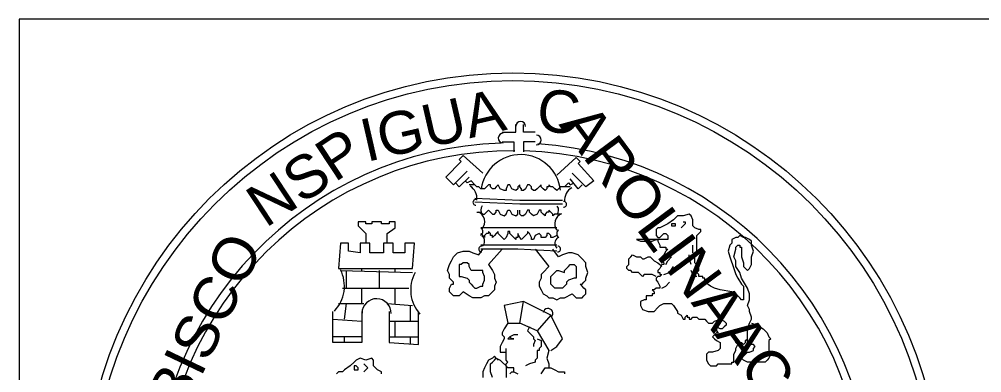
# Model space of a CAD drawing. Header units: millimetres. Extents: x -10 to 320, y -26 to 94.
# Drawn here: x 27.284 to 29.377, y -8.08 to -7.311 of the extents above; entities that cross this region are included whole.
import ezdxf

# ---------------------------------------------------------------- set-up
doc = ezdxf.new("R2010")
doc.units = ezdxf.units.MM
doc.header["$LTSCALE"] = 0.05
for name, color, linetype in [('PDF_0', 7, 'Continuous'), ('PDF_0.2', 7, 'Continuous'), ('PDF_COTAS', 7, 'Continuous'), ('PDF_Text', 7, 'Continuous')]:
    doc.layers.add(name, color=color, linetype=linetype)
doc.styles.add('PDF TimesNewRomanPSMT', font='arial.ttf')

msp = doc.modelspace()

# ---------------------------------------------------------------- linework, layer by layer
at = {"layer": 'PDF_0', "lineweight": 18}
msp.add_lwpolyline([(39.2819, -8.3104), (39.2819, -7.3113), (27.2843, -7.3113), (27.2843, -14.9644), (39.2819, -14.9644)], close=True, dxfattribs=at)
at = {"layer": 'PDF_0.2', "lineweight": 9}
for points in [[(28.3342, -7.5568), (28.3639, -7.5568), (28.3639, -7.5399)], [(28.4062, -7.5568), (28.3808, -7.5568), (28.3808, -7.5399)], [(28.3342, -7.578), (28.3596, -7.578), (28.3596, -7.5991)], [(28.4062, -7.578), (28.3808, -7.578), (28.3808, -7.5991)], [(28.2919, -7.6457), (28.2496, -7.6076)], [(28.4528, -7.65), (28.4951, -7.6119)], [(28.2453, -7.6203), (28.2115, -7.6542), (28.2284, -7.6711), (28.258, -7.6415)], [(28.4993, -7.6246), (28.5332, -7.6627), (28.5163, -7.6754), (28.4866, -7.6457)], [(28.2326, -7.6669), (28.2411, -7.6754), (28.2623, -7.6542)], [(28.5078, -7.6711), (28.4993, -7.6796), (28.4824, -7.6584)], [(28.275, -7.6711), (28.2665, -7.6627), (28.258, -7.6669), (28.2538, -7.6627)], [(28.4824, -7.6754), (28.4739, -7.6754), (28.4697, -7.6754), (28.4612, -7.6754), (28.457, -7.6796), (28.4528, -7.6838), (28.4485, -7.6796), (28.4443, -7.6754), (28.4401, -7.6754), (28.4358, -7.6711), (28.4358, -7.6754), (28.4316, -7.6754), (28.4316, -7.6796), (28.4274, -7.6838), (28.4231, -7.6796), (28.4189, -7.6754), (28.4189, -7.6711), (28.4147, -7.6754), (28.4104, -7.6796), (28.4062, -7.6838), (28.402, -7.6838), (28.3977, -7.6796), (28.3977, -7.6754), (28.3935, -7.6711), (28.3893, -7.6711), (28.385, -7.6796), (28.3808, -7.6838), (28.3766, -7.6838), (28.3766, -7.6796), (28.3723, -7.6754), (28.3723, -7.6711), (28.3681, -7.6754), (28.3681, -7.6796), (28.3639, -7.6838), (28.3554, -7.6796), (28.3512, -7.6711), (28.3469, -7.6711), (28.3427, -7.6796), (28.3427, -7.6838), (28.3385, -7.6838), (28.33, -7.6796), (28.3258, -7.6711), (28.3215, -7.6754), (28.3173, -7.6796), (28.3131, -7.6796), (28.3088, -7.6754), (28.3088, -7.6711), (28.3046, -7.6711), (28.3004, -7.6754), (28.2961, -7.6796), (28.2919, -7.6796), (28.2877, -7.6796), (28.2834, -7.6754), (28.2792, -7.6754), (28.275, -7.6711), (28.2665, -7.6711), (28.2623, -7.6711)], [(28.4697, -7.6754), (28.4782, -7.6669), (28.4824, -7.6711), (28.4909, -7.6669)], [(28.4655, -7.705), (28.3723, -7.705), (28.275, -7.7008)], [(28.4655, -7.7135), (28.3723, -7.7135), (28.275, -7.7092)], [(28.2792, -7.7304), (28.2834, -7.7304), (28.2877, -7.7304), (28.2919, -7.7346), (28.2961, -7.7346), (28.3004, -7.7304), (28.3046, -7.7262), (28.3088, -7.7304), (28.3131, -7.7346), (28.3173, -7.7346), (28.3215, -7.7304), (28.3215, -7.7262), (28.3258, -7.7262), (28.33, -7.7346), (28.3385, -7.7389), (28.3427, -7.7346), (28.3469, -7.7262), (28.3512, -7.7262), (28.3554, -7.7346), (28.3639, -7.7389), (28.3681, -7.7346), (28.3681, -7.7262)], [(28.4612, -7.7346), (28.457, -7.7346), (28.4528, -7.7346), (28.4485, -7.7346), (28.4443, -7.7389), (28.4443, -7.7346), (28.4401, -7.7304), (28.4358, -7.7262), (28.4358, -7.7304), (28.4316, -7.7304), (28.4274, -7.7346), (28.4274, -7.7389), (28.4231, -7.7346), (28.4189, -7.7304), (28.4189, -7.7262), (28.4147, -7.7262), (28.4104, -7.7346), (28.402, -7.7389), (28.3977, -7.7346), (28.3935, -7.7304), (28.3935, -7.7262), (28.3893, -7.7262), (28.385, -7.7346), (28.3808, -7.7389), (28.3766, -7.7389), (28.3723, -7.7346), (28.3723, -7.7262)], [(28.0845, -7.7981), (28.0845, -7.777), (28.1014, -7.7643), (28.1014, -7.7516), (28.0887, -7.7516), (28.0887, -7.7558), (28.0718, -7.7558), (28.0718, -7.7516), (28.0633, -7.7516), (28.0506, -7.7516), (28.0506, -7.7558), (28.0379, -7.7558), (28.0379, -7.7516), (28.021, -7.7516), (28.021, -7.76), (28.0379, -7.777), (28.0379, -7.7981)], [(28.7279, -7.7516), (28.7322, -7.7516), (28.7322, -7.7558), (28.7237, -7.7643)], [(28.4528, -7.7812), (28.4443, -7.7854), (28.4401, -7.7854), (28.4401, -7.7812), (28.4358, -7.777), (28.4316, -7.777), (28.4316, -7.7812), (28.4274, -7.7854), (28.4231, -7.7854), (28.4189, -7.7854), (28.4189, -7.7812), (28.4147, -7.777), (28.4062, -7.7812), (28.402, -7.7897), (28.3977, -7.7897), (28.3977, -7.7854), (28.3935, -7.777), (28.3893, -7.7727), (28.3893, -7.777), (28.385, -7.7812), (28.3766, -7.7897), (28.3723, -7.7854), (28.3681, -7.777), (28.3681, -7.7854), (28.3639, -7.7854), (28.3639, -7.7897), (28.3554, -7.7812), (28.3512, -7.777), (28.3512, -7.7727), (28.3469, -7.7727), (28.3469, -7.777), (28.3427, -7.7854), (28.3385, -7.7897), (28.33, -7.7812), (28.3258, -7.777), (28.3258, -7.7727), (28.3215, -7.777), (28.3173, -7.7812), (28.3131, -7.7854), (28.3131, -7.7812), (28.3088, -7.7812), (28.3088, -7.777), (28.3046, -7.7727), (28.3046, -7.777), (28.3004, -7.777), (28.2961, -7.7812), (28.2961, -7.7854), (28.2919, -7.7812), (28.2877, -7.777)], [(28.4528, -7.8024), (28.3681, -7.8024), (28.2877, -7.8024)], [(28.7491, -7.8193), (28.7491, -7.8108), (28.7491, -7.8024)], [(28.3342, -7.8108), (28.3046, -7.8447), (28.3131, -7.8574), (28.3173, -7.8659), (28.3173, -7.8743), (28.3215, -7.8828), (28.3173, -7.8913), (28.3173, -7.8997), (28.3131, -7.904), (28.3046, -7.9124), (28.2961, -7.9124), (28.2877, -7.9167), (28.2792, -7.9167), (28.2707, -7.9167), (28.2623, -7.9124), (28.2496, -7.904), (28.2411, -7.9124), (28.2326, -7.9124), (28.2284, -7.9124), (28.2242, -7.9082), (28.2199, -7.904), (28.2199, -7.8997), (28.2199, -7.8955), (28.2242, -7.887), (28.2284, -7.887), (28.2284, -7.8828), (28.2242, -7.8786), (28.2199, -7.8743), (28.2199, -7.8659), (28.2157, -7.8574), (28.2199, -7.8447), (28.2242, -7.8362), (28.2284, -7.8278), (28.2369, -7.8193), (28.2496, -7.8151), (28.2623, -7.8151), (28.2707, -7.8193), (28.2834, -7.8235), (28.2919, -7.8108)], [(28.4528, -7.8151), (28.3681, -7.8108), (28.2877, -7.8108)], [(28.4062, -7.8108), (28.4358, -7.8489), (28.4231, -7.8616), (28.4189, -7.8659), (28.4189, -7.8743), (28.4147, -7.8828), (28.4147, -7.8913), (28.4189, -7.8997), (28.4231, -7.9082), (28.4316, -7.9124), (28.4358, -7.9167), (28.4443, -7.9167), (28.4528, -7.9209), (28.4612, -7.9167), (28.4697, -7.9167), (28.4866, -7.9082), (28.4951, -7.9167), (28.4993, -7.9167), (28.5078, -7.9167), (28.512, -7.9124), (28.5163, -7.9082), (28.5163, -7.904), (28.5163, -7.8997), (28.512, -7.8955), (28.5078, -7.8913), (28.5036, -7.887), (28.5078, -7.887), (28.512, -7.8828), (28.5163, -7.8786), (28.5163, -7.8743), (28.5205, -7.8616), (28.5163, -7.8489), (28.5163, -7.8405), (28.5078, -7.832), (28.4993, -7.8235), (28.4866, -7.8193), (28.4782, -7.8193), (28.4655, -7.8235), (28.457, -7.8278), (28.4443, -7.8108)], [(28.6687, -7.8701), (28.6602, -7.8659), (28.656, -7.8659), (28.6475, -7.8659), (28.6433, -7.8659), (28.639, -7.8701), (28.6306, -7.8616), (28.6179, -7.8616), (28.6136, -7.8574), (28.6094, -7.8574), (28.6052, -7.8532), (28.6052, -7.8489), (28.6094, -7.8447), (28.6094, -7.8362), (28.6094, -7.832), (28.6136, -7.8278), (28.6179, -7.8235), (28.6263, -7.8278), (28.6348, -7.8278), (28.639, -7.832), (28.6433, -7.832), (28.6517, -7.8278), (28.656, -7.8278), (28.6644, -7.8362), (28.6729, -7.8405), (28.6771, -7.8447), (28.6814, -7.8489)], [(28.7449, -7.8447), (28.7406, -7.832), (28.7406, -7.8235)], [(28.6898, -7.8447), (28.6941, -7.8362), (28.7025, -7.8278)], [(27.9829, -7.8574), (28.1395, -7.8616)], [(27.9956, -7.8955), (27.9956, -7.8574)], [(28.0294, -7.8574), (28.0294, -7.8532)], [(28.0675, -7.8955), (28.0675, -7.8574)], [(28.1014, -7.8616), (28.1014, -7.8532)], [(28.1395, -7.8616), (28.1395, -7.8616)], [(28.6856, -7.8659), (28.6983, -7.8616), (28.7068, -7.8489)], [(28.7576, -7.8701), (28.7533, -7.8701), (28.7491, -7.8659), (28.7449, -7.8574)], [(28.6814, -7.8955), (28.6898, -7.8913), (28.6983, -7.8828)], [(27.9871, -7.8955), (28.131, -7.8955)], [(28.0294, -7.9294), (28.0294, -7.8955)], [(28.1014, -7.9294), (28.1014, -7.8955)], [(27.9786, -7.9294), (28.0337, -7.9294)], [(27.9913, -7.9632), (27.9956, -7.9294)], [(28.0845, -7.9294), (28.1395, -7.9336)], [(28.4401, -7.9548), (28.3808, -7.9251), (28.3385, -7.9336), (28.3469, -7.9717), (28.3723, -7.9717)], [(28.4104, -7.9886), (28.3723, -7.9717), (28.3808, -7.9251)], [(28.0294, -7.9463), (28.0294, -8.014), (27.9659, -8.014), (27.9659, -7.9463)], [(28.0887, -7.9463), (28.0887, -8.014), (28.1522, -8.0183), (28.1522, -7.9463)], [(28.1353, -7.9675), (28.1353, -7.9336)], [(27.9659, -7.9632), (28.0294, -7.9675), (28.0294, -8.0013), (27.9659, -8.0013)], [(28.0887, -7.9675), (28.1522, -7.9675)], [(28.1014, -8.0013), (28.1014, -7.9675)], [(28.3469, -7.9717), (28.3385, -7.9844), (28.3342, -7.9929), (28.3342, -7.9971), (28.3385, -8.0013), (28.3385, -8.0056), (28.3342, -8.014), (28.33, -8.0225), (28.33, -8.0267), (28.33, -8.031), (28.33, -8.0352), (28.3342, -8.0352), (28.3385, -8.0352), (28.3427, -8.0352), (28.3427, -8.031), (28.3427, -8.0267)], [(28.4401, -8.031), (28.4528, -8.0225), (28.4655, -8.0056), (28.4401, -7.9548), (28.4104, -7.9886), (28.4358, -8.031), (28.4316, -8.0479), (28.4358, -8.0606), (28.4358, -8.0691)], [(28.8761, -7.9717), (28.8888, -7.9759), (28.9015, -7.9844), (28.9057, -7.9886), (28.91, -7.9929), (28.9142, -8.0013), (28.9184, -8.0056), (28.9142, -8.0098), (28.9142, -8.014), (28.9142, -8.0183), (28.9142, -8.0267), (28.9142, -8.031), (28.9184, -8.0394), (28.9142, -8.0479), (28.91, -8.0521), (28.9057, -8.0564), (28.8761, -8.0564), (28.8676, -8.0564), (28.8592, -8.0521), (28.8549, -8.0479), (28.8592, -8.0437), (28.8676, -8.0352), (28.8719, -8.0352), (28.8803, -8.031), (28.8803, -8.0267), (28.8846, -8.0225), (28.8803, -8.0183), (28.8761, -8.0183), (28.8719, -8.0183), (28.8676, -8.014), (28.8676, -8.0098), (28.8676, -8.0056)], [(28.3935, -7.9802), (28.3893, -7.9886), (28.3935, -7.9929), (28.402, -8.0013), (28.402, -8.0056), (28.4062, -8.0098), (28.402, -8.0183), (28.402, -8.0225)], [(27.9913, -8.014), (27.9913, -8.0013)], [(28.0887, -8.0013), (28.1522, -8.0013)], [(28.1353, -8.0183), (28.1353, -8.0013)], [(28.3681, -7.9971), (28.3596, -7.9971), (28.3512, -8.0013), (28.3469, -8.0056), (28.3512, -8.0056), (28.3554, -8.0056), (28.3596, -8.0056), (28.3554, -8.0056), (28.3512, -8.0013)], [(28.4104, -8.0056), (28.4189, -8.0098), (28.4189, -8.0225), (28.4147, -8.0267), (28.4147, -8.031), (28.4104, -8.031), (28.4104, -8.0394), (28.4104, -8.0437), (28.4104, -8.0479), (28.4062, -8.0521), (28.4062, -8.0564), (28.3935, -8.0606), (28.385, -8.0648)], [(28.3596, -8.0775), (28.3596, -8.0691), (28.3554, -8.0691), (28.3512, -8.0691), (28.3469, -8.0691), (28.3427, -8.0648), (28.3427, -8.0606), (28.3469, -8.0564), (28.3427, -8.0521), (28.3427, -8.0479), (28.3427, -8.0437), (28.3427, -8.0394), (28.3427, -8.0352)], [(28.0718, -8.0818), (28.0718, -8.0775), (28.0633, -8.0733), (28.0591, -8.0691), (28.0548, -8.0648), (28.0548, -8.0564), (28.0548, -8.0521), (28.0506, -8.0479), (28.0379, -8.0521), (28.0252, -8.0479), (28.0167, -8.0521), (28.0125, -8.0564), (28.004, -8.0648), (27.9913, -8.0733), (27.9871, -8.0775), (27.9829, -8.0775), (27.9786, -8.0775), (27.9744, -8.0818)], [(28.3258, -8.0521), (28.3215, -8.0479), (28.3173, -8.0437), (28.3131, -8.0479), (28.3046, -8.0521), (28.3004, -8.0606), (28.2961, -8.0691), (28.2919, -8.0775), (28.2919, -8.0902)], [(28.3131, -8.0902), (28.3088, -8.0775), (28.3088, -8.0648), (28.3088, -8.0606), (28.3131, -8.0564), (28.3173, -8.0521), (28.3215, -8.0479), (28.33, -8.0521), (28.3342, -8.0564), (28.3427, -8.0648), (28.3427, -8.0775), (28.3427, -8.0902)], [(28.0337, -8.0606), (28.0379, -8.0648), (28.0421, -8.0691), (28.0337, -8.0775)], [(28.4189, -8.0818), (28.4274, -8.0691), (28.4358, -8.0691), (28.4401, -8.0691), (28.4485, -8.0733), (28.457, -8.0775), (28.4612, -8.0775), (28.4655, -8.0775), (28.4697, -8.0775), (28.4697, -8.0818)], [(28.3512, -8.0818), (28.3554, -8.0775), (28.3596, -8.0775), (28.3681, -8.0818)]]:
    msp.add_lwpolyline(points, dxfattribs=at)
at = {"layer": 'PDF_0.2', "lineweight": 18}
for points in [[(28.2496, -7.6076), (28.2411, -7.6161), (28.2453, -7.6203)], [(28.4951, -7.6119), (28.5036, -7.6203), (28.4993, -7.6246)]]:
    msp.add_lwpolyline(points, dxfattribs=at)
at = {"layer": 'PDF_0.2', "lineweight": 9}
for points in [[(28.4608, -7.683, 0.378409), (28.3759, -7.6055, 0.378409), (28.2886, -7.6802)], [(28.4528, -7.7643), (28.3681, -7.7643), (28.2877, -7.7643, -0.495868), (28.2873, -7.7815)], [(28.093, -7.9511, 0.414214), (28.0617, -7.9188, 0.414214), (28.0295, -7.95)]]:
    msp.add_lwpolyline(points, format="xyb", dxfattribs=at)
for points in [[(28.7999, -8.0648), (28.8041, -8.0606), (28.8126, -8.0606), (28.8253, -8.0606), (28.8338, -8.0606), (28.8338, -8.0564), (28.838, -8.0564), (28.838, -8.0479), (28.838, -8.0437), (28.838, -8.0394), (28.8422, -8.031), (28.8422, -8.0267), (28.8465, -8.0183), (28.8422, -8.014), (28.8422, -8.0098), (28.8465, -8.0098), (28.8507, -8.014), (28.8549, -8.014), (28.8592, -8.0183), (28.8634, -8.014), (28.8634, -8.0098), (28.8676, -8.0056), (28.8676, -8.0013), (28.8676, -7.9971), (28.8676, -7.9886), (28.8676, -7.9844), (28.8719, -7.9717), (28.8761, -7.9632), (28.8761, -7.959), (28.8719, -7.9463), (28.8719, -7.9421), (28.8676, -7.9336), (28.8719, -7.9209), (28.8719, -7.9082), (28.8676, -7.8955), (28.8549, -7.8743), (28.8507, -7.8616), (28.8422, -7.8489), (28.8422, -7.8362), (28.838, -7.8278), (28.8422, -7.8108), (28.8422, -7.8066), (28.8465, -7.8024), (28.8507, -7.8024), (28.8507, -7.8066), (28.8549, -7.8066), (28.8549, -7.8151), (28.8549, -7.8193), (28.8549, -7.8278), (28.8592, -7.8405), (28.8592, -7.8489), (28.8634, -7.8532), (28.8676, -7.8574), (28.8719, -7.8532), (28.8761, -7.8447), (28.8761, -7.8405), (28.8761, -7.8278), (28.8803, -7.8151), (28.8761, -7.8024), (28.8761, -7.7939), (28.8719, -7.7897), (28.8634, -7.7854), (28.8592, -7.7854), (28.8507, -7.7812), (28.8465, -7.7854), (28.8422, -7.7854), (28.8338, -7.7897), (28.8338, -7.7981), (28.8295, -7.8024), (28.8253, -7.8151), (28.8295, -7.8278), (28.838, -7.8532), (28.8422, -7.8659), (28.8465, -7.8743), (28.8549, -7.887), (28.8592, -7.8913), (28.8592, -7.8997), (28.8592, -7.9124), (28.8592, -7.9209), (28.8549, -7.9209), (28.8507, -7.9167), (28.8465, -7.9124), (28.8422, -7.9082), (28.8338, -7.904), (28.8084, -7.8997), (28.7957, -7.8955), (28.7872, -7.8913), (28.7745, -7.8828), (28.7745, -7.8786), (28.7745, -7.8743), (28.7703, -7.8743), (28.7703, -7.8701), (28.7618, -7.8701), (28.7618, -7.8659), (28.7576, -7.8616), (28.7618, -7.8574), (28.7618, -7.8532), (28.7618, -7.8489), (28.7533, -7.8405), (28.7533, -7.832), (28.7533, -7.8278), (28.7576, -7.8151), (28.7576, -7.8024), (28.7576, -7.7897), (28.7576, -7.7812), (28.7618, -7.777), (28.766, -7.7727), (28.766, -7.7685), (28.7618, -7.7685), (28.7533, -7.7643), (28.7491, -7.76), (28.7491, -7.7516), (28.7491, -7.7473), (28.7449, -7.7389), (28.7406, -7.7346), (28.7279, -7.7389), (28.7152, -7.7389), (28.711, -7.7431), (28.7068, -7.7473), (28.6941, -7.7558), (28.6856, -7.76), (28.6771, -7.7643), (28.6729, -7.7643), (28.6687, -7.7685), (28.6687, -7.7727), (28.6687, -7.777), (28.6687, -7.7812), (28.6729, -7.7854), (28.6771, -7.7854), (28.6814, -7.7812), (28.6856, -7.777), (28.6898, -7.777), (28.6941, -7.7812), (28.6941, -7.7854), (28.6941, -7.7897), (28.6898, -7.7897), (28.6814, -7.7897), (28.6771, -7.7897), (28.6729, -7.7897), (28.6729, -7.7939), (28.6771, -7.8024), (28.6771, -7.8066), (28.6856, -7.8066), (28.6898, -7.8066), (28.6898, -7.8108), (28.6941, -7.8108), (28.6898, -7.8151), (28.6856, -7.8235), (28.6814, -7.8278), (28.6771, -7.832), (28.6771, -7.8362), (28.6814, -7.8362), (28.6856, -7.8405), (28.6856, -7.8447), (28.6814, -7.8447), (28.6771, -7.8532), (28.6729, -7.8574), (28.6729, -7.8616), (28.6771, -7.8616), (28.6771, -7.8659), (28.6814, -7.8659), (28.6771, -7.8701), (28.6729, -7.8701), (28.6687, -7.8743), (28.6687, -7.8786), (28.6729, -7.8828), (28.6771, -7.8913), (28.6771, -7.8955), (28.6729, -7.8955), (28.6687, -7.8955), (28.6644, -7.8997), (28.6602, -7.8997), (28.6644, -7.904), (28.6644, -7.9082), (28.6602, -7.9082), (28.6602, -7.9124), (28.656, -7.9124), (28.6517, -7.9124), (28.6475, -7.9124), (28.6475, -7.9209), (28.6433, -7.9209), (28.6348, -7.9251), (28.6348, -7.9294), (28.6348, -7.9336), (28.639, -7.9421), (28.6517, -7.9463), (28.6602, -7.9463), (28.6644, -7.9463), (28.6729, -7.9378), (28.6771, -7.9336), (28.6856, -7.9294), (28.6983, -7.9294), (28.7025, -7.9294), (28.7068, -7.9336), (28.7152, -7.9463), (28.7152, -7.9505), (28.7237, -7.9548), (28.7279, -7.9632), (28.7322, -7.9632), (28.7322, -7.959), (28.7364, -7.9548), (28.7364, -7.959), (28.7406, -7.959), (28.7406, -7.9632), (28.7449, -7.9632), (28.7491, -7.959), (28.7533, -7.959), (28.7576, -7.959), (28.7618, -7.9632), (28.766, -7.9632), (28.7703, -7.9632), (28.7745, -7.9632), (28.7787, -7.9675), (28.783, -7.9717), (28.7914, -7.9717), (28.7957, -7.9675), (28.8084, -7.9632), (28.8168, -7.9675), (28.8211, -7.9717), (28.8211, -7.9759), (28.8168, -7.9802), (28.8126, -7.9844), (28.8084, -7.9844), (28.7999, -7.9802), (28.7999, -7.9844), (28.7999, -7.9886), (28.8041, -7.9929), (28.7999, -7.9929), (28.7957, -7.9971), (28.7914, -8.0013), (28.7957, -8.0056), (28.7999, -8.0098), (28.8084, -8.014), (28.8084, -8.0183), (28.8084, -8.0267), (28.8041, -8.031), (28.7914, -8.0352), (28.783, -8.0352), (28.7787, -8.0394), (28.7787, -8.0479), (28.7787, -8.0521), (28.783, -8.0606), (28.7872, -8.0648), (28.7957, -8.0648)], [(28.7025, -7.7558), (28.7025, -7.76), (28.7068, -7.76), (28.711, -7.76), (28.711, -7.7558), (28.7068, -7.7558)], [(28.0591, -7.8193), (28.0464, -7.8193), (28.0464, -7.7981), (28.0252, -7.7981), (28.0252, -7.8193), (27.9998, -7.8151), (27.9998, -7.7981), (27.9829, -7.7981), (27.9786, -7.8532), (28.1395, -7.8532), (28.1437, -7.7981), (28.1226, -7.7981), (28.1226, -7.8193), (28.0972, -7.8193), (28.0972, -7.7981), (28.076, -7.7981), (28.076, -7.8193)], [(28.6687, -7.7897), (28.6475, -7.7897), (28.639, -7.7897), (28.6306, -7.7897), (28.6263, -7.7897), (28.6348, -7.7939), (28.639, -7.7939), (28.6517, -7.7939), (28.6602, -7.7939), (28.6687, -7.7897), (28.6729, -7.7897)], [(28.2453, -7.8447), (28.2411, -7.8447), (28.2411, -7.8532), (28.2411, -7.8659), (28.2411, -7.8701), (28.2453, -7.8701), (28.258, -7.8743), (28.2623, -7.8786), (28.2623, -7.8828), (28.2665, -7.887), (28.2707, -7.8913), (28.275, -7.8955), (28.2792, -7.8955), (28.2877, -7.8913), (28.2919, -7.8913), (28.2919, -7.887), (28.2961, -7.8786), (28.2961, -7.8701), (28.2919, -7.8616), (28.2919, -7.8574), (28.2877, -7.8574), (28.2792, -7.8574), (28.2707, -7.8574), (28.2665, -7.8574), (28.2623, -7.8489), (28.2623, -7.8447), (28.258, -7.8405), (28.2496, -7.8405)], [(28.4909, -7.8447), (28.4951, -7.8489), (28.4951, -7.8574), (28.4951, -7.8701), (28.4951, -7.8743), (28.4909, -7.8743), (28.4782, -7.8786), (28.4739, -7.8828), (28.4739, -7.887), (28.4697, -7.8913), (28.4655, -7.8955), (28.4612, -7.8955), (28.4528, -7.8955), (28.4485, -7.8955), (28.4443, -7.8913), (28.4401, -7.887), (28.4401, -7.8828), (28.4401, -7.8701), (28.4443, -7.8659), (28.4485, -7.8616), (28.4528, -7.8574), (28.457, -7.8574), (28.4697, -7.8616), (28.4697, -7.8574), (28.4739, -7.8532), (28.4782, -7.8489), (28.4824, -7.8447), (28.4866, -7.8447)], [(28.0125, -8.0691), (28.0125, -8.0733), (28.0167, -8.0733), (28.021, -8.0733), (28.021, -8.0691), (28.0167, -8.0648), (28.0125, -8.0648)]]:
    msp.add_lwpolyline(points, close=True, dxfattribs=at)
msp.add_circle((28.3576, -8.3612), 0.9335, dxfattribs=at)
at = {"layer": 'PDF_0.2', "lineweight": 18}
msp.add_circle((28.3576, -8.3612), 0.9165, dxfattribs=at)
at = {"layer": 'PDF_0.2', "lineweight": 9}
for centre, radius, start, end in [((28.3745, -7.5441), 0.0106, 359.0747, 179.0746), ((28.3364, -7.5695), 0.0106, 89.0747, 269.0746), ((28.4084, -7.5738), 0.0106, 269.0747, 89.0746), ((28.3576, -8.3612), 0.7641, 89.7009, 88.2012), ((28.2475, -7.7008), 0.0318, 353.9057, 58.1097), ((28.5015, -7.705), 0.0318, 120.0396, 184.2437), ((28.2771, -7.7092), 0.00635, 89.0745, 269.0748), ((28.3025, -7.7262), 0.0148, 141.5177, 218.2738), ((28.4422, -7.7262), 0.0148, 319.8755, 36.6316), ((28.4677, -7.7135), 0.00635, 269.0745, 89.0748), ((28.2729, -7.7516), 0.0233, 321.5948, 66.3495), ((28.4719, -7.7558), 0.0233, 111.7998, 216.5545), ((28.2814, -7.7939), 0.0148, 312.284, 54.9127), ((28.4634, -7.777), 0.0106, 128.395, 233.8964), ((28.2898, -7.8108), 0.00635, 89.0745, 269.0748), ((28.4634, -7.7981), 0.0148, 123.2367, 225.8653), ((28.4549, -7.8108), 0.00635, 269.0745, 89.0748), ((27.913, -7.8913), 0.0783, 316.0412, 27.0843), ((28.2136, -7.8997), 0.0783, 151.065, 222.1081), ((28.4338, -7.9505), 0.0106, 312.6191, 169.8024)]:
    msp.add_arc(centre, radius, start, end, dxfattribs=at)
at = {"layer": 'PDF_0.2', "lineweight": 18}
msp.add_arc((28.3576, -8.3612), 0.7811, 91.8926, 86.0424, dxfattribs=at)
at = {"layer": 'PDF_COTAS', "lineweight": 18}
msp.add_lwpolyline([(27.2843, -7.3113), (27.2843, -12.8105)], dxfattribs=at)

# ---------------------------------------------------------------- texts
at = {"layer": 'PDF_Text', "attachment_point": 4, "style": 'PDF TimesNewRomanPSMT'}
for s, insert, char_height, rotation in [('IGUA', (28.0286, -7.5773), 0.09267, 12.9422), ('C', (28.411, -7.5078), 0.0921, 354.2879), ('AROLINAACADEMIA', (28.4929, -7.5129), 0.092668, 306.5708), ('NSP', (27.7944, -7.7281), 0.09267, 33.4505), ('ORBISCO', (27.5168, -8.3252), 0.09267, 64.491)]:
    msp.add_mtext(s, dxfattribs=dict(at, insert=insert, char_height=char_height, rotation=rotation))

doc.saveas('drawing.dxf')
